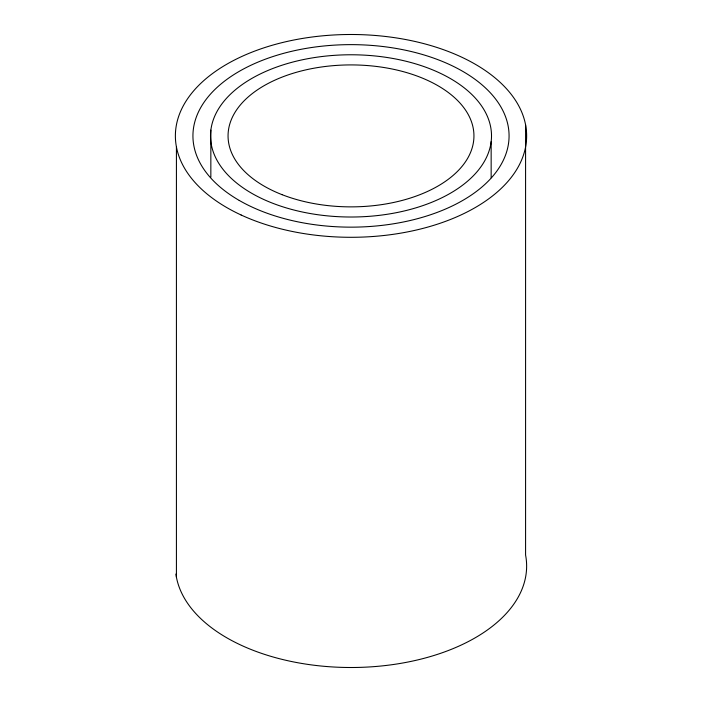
<?xml version="1.0" encoding="UTF-8"?>
<svg xmlns="http://www.w3.org/2000/svg" width="702" height="702" viewBox="0 0 702 702"><rect width="100%" height="100%" fill="white"/><g stroke="black" fill="none" stroke-linecap="round" stroke-linejoin="round"><path stroke-width="1.05" d="M525.579 124.798L525.579 555.019A175.632 101.404 0 0 1 367.488 667.058A175.632 101.404 0 0 1 175.904 574.052M491.154 141.664A140.505 81.125 0 0 1 272.262 203.08A140.505 81.125 0 0 1 289.584 62.934A140.505 81.125 0 0 1 491.154 141.664L491.154 177.773M210.846 130.116L210.846 177.167M176.421 146.981L176.421 577.202M241.137 215.005A175.632 101.404 0 0 0 524.605 151.263A175.632 101.404 0 0 0 287.258 41.409A175.632 101.404 0 0 0 241.137 215.005M239.224 200.421A158.073 91.26 0 0 0 503.685 159.512A158.073 91.26 0 0 0 310.091 47.745A158.073 91.26 0 0 0 239.224 200.421M282.107 194.682A122.947 70.981 0 0 0 473.631 140.944A122.947 70.981 0 0 0 297.262 72.052A122.947 70.981 0 0 0 282.107 194.682"/></g></svg>
